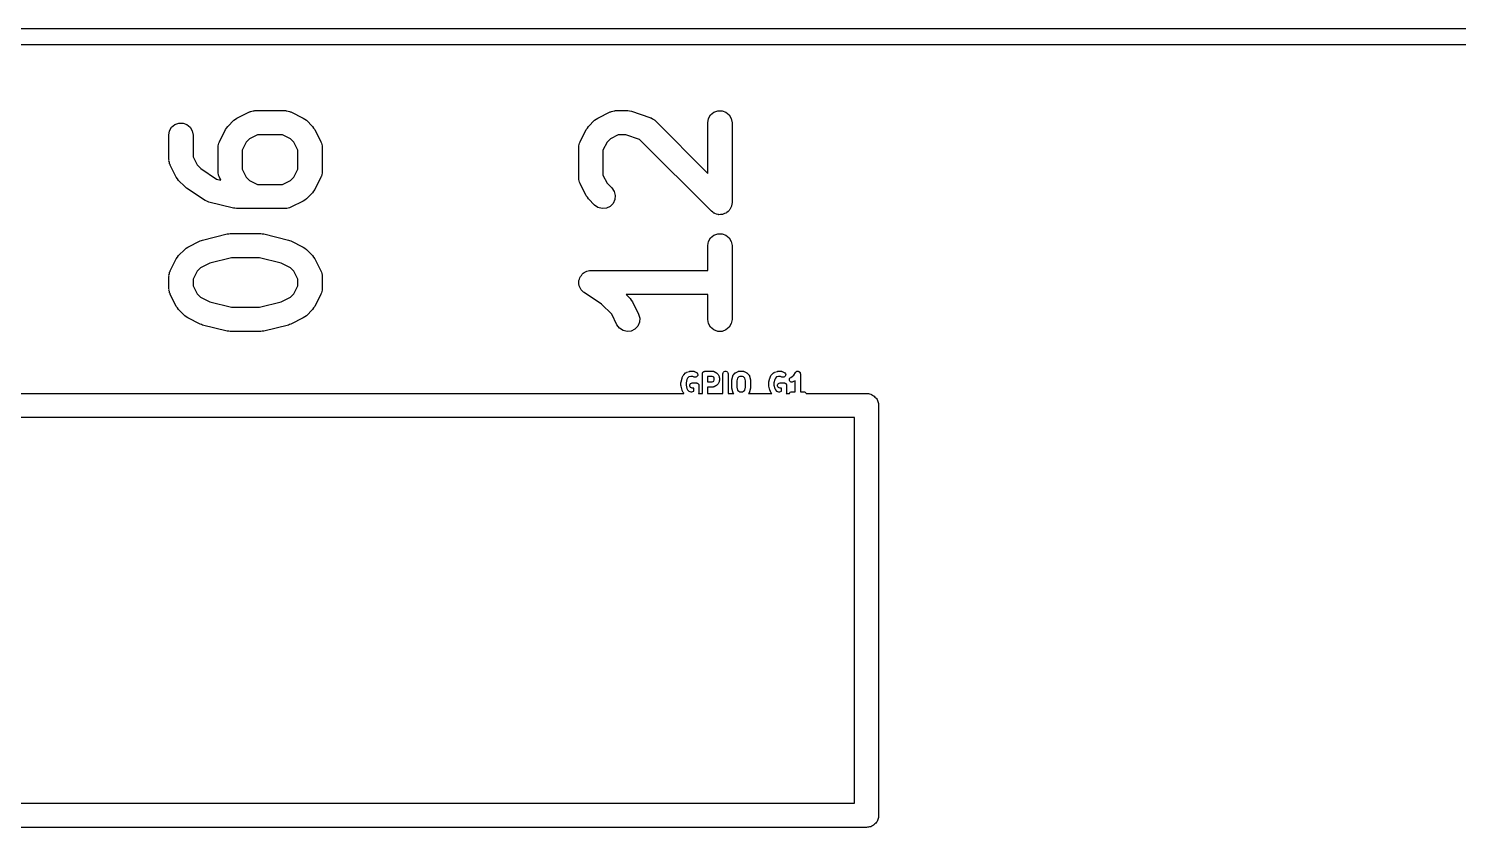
# Model space of a CAD drawing. Extents: x 93.8 to 153.2, y -121.7 to -73.6.
# Drawn here: x 128.54 to 137.4, y -78.56 to -73.61 of the extents above; entities that cross this region are included whole.
import ezdxf

# ---------------------------------------------------------------- set-up
doc = ezdxf.new("R2010")
doc.units = 0
doc.header["$MEASUREMENT"] = 0
doc.layers.add('BLACK', color=7, linetype='CONTINUOUS')

msp = doc.modelspace()

# ---------------------------------------------------------------- linework, layer by layer
at = {"layer": 'Black'}
for p, q in [((120.65, -73.61), (152.4, -73.61)), ((152.35, -73.71), (120.7, -73.71)), ((129.83, -74.1645), (129.907, -74.1264)), ((129.907, -74.1264), (129.911, -74.1252)), ((129.911, -74.1252), (129.914, -74.123)), ((129.914, -74.123), (129.923, -74.1215)), ((129.923, -74.1215), (129.931, -74.119)), ((129.931, -74.119), (129.936, -74.1192)), ((129.936, -74.1192), (129.94, -74.1185)), ((129.94, -74.1185), (130.131, -74.1185)), ((130.131, -74.1185), (130.135, -74.1192)), ((130.135, -74.1192), (130.139, -74.119)), ((130.139, -74.119), (130.148, -74.1215)), ((130.148, -74.1215), (130.156, -74.123)), ((130.156, -74.123), (130.16, -74.1252)), ((130.16, -74.1252), (130.164, -74.1264)), ((130.164, -74.1264), (130.24, -74.1645)), ((132.066, -74.1645), (132.142, -74.1264)), ((132.142, -74.1264), (132.146, -74.1252)), ((132.146, -74.1252), (132.15, -74.123)), ((132.15, -74.123), (132.158, -74.1215)), ((132.158, -74.1215), (132.167, -74.119)), ((132.167, -74.119), (132.171, -74.1192)), ((132.171, -74.1192), (132.175, -74.1185)), ((132.175, -74.1185), (132.251, -74.1185)), ((132.251, -74.1185), (132.263, -74.1206)), ((132.263, -74.1206), (132.275, -74.1223)), ((132.275, -74.1223), (132.389, -74.1604)), ((132.752, -74.1678), (132.765, -74.1453)), ((132.765, -74.1453), (132.785, -74.1285)), ((132.785, -74.1285), (132.81, -74.1196)), ((132.81, -74.1196), (132.836, -74.1196)), ((132.836, -74.1196), (132.86, -74.1285)), ((132.86, -74.1285), (132.88, -74.1453)), ((132.88, -74.1453), (132.893, -74.1678)), ((129.408, -74.2697), (129.412, -74.244)), ((129.412, -74.244), (129.425, -74.2215)), ((129.425, -74.2215), (129.445, -74.2047)), ((129.445, -74.2047), (129.47, -74.1958)), ((129.47, -74.1958), (129.496, -74.1958)), ((129.496, -74.1958), (129.52, -74.2047)), ((129.52, -74.2047), (129.54, -74.2215)), ((129.54, -74.2215), (129.553, -74.244)), ((129.553, -74.244), (129.558, -74.2697)), ((129.721, -74.3123), (129.759, -74.2361)), ((129.759, -74.2361), (129.766, -74.2265)), ((129.766, -74.2265), (129.773, -74.2166)), ((129.773, -74.2166), (129.811, -74.1785)), ((129.811, -74.1785), (129.821, -74.1716)), ((129.821, -74.1716), (129.83, -74.1645)), ((130.24, -74.1645), (130.25, -74.1717)), ((130.25, -74.1717), (130.26, -74.1785)), ((130.26, -74.1785), (130.298, -74.2166)), ((130.298, -74.2166), (130.305, -74.2265)), ((130.305, -74.2265), (130.312, -74.2361)), ((130.312, -74.2361), (130.35, -74.3123)), ((131.956, -74.3123), (131.994, -74.2361)), ((131.994, -74.2361), (132.001, -74.2265)), ((132.001, -74.2265), (132.008, -74.2166)), ((132.008, -74.2166), (132.046, -74.1785)), ((132.046, -74.1785), (132.056, -74.1716)), ((132.056, -74.1716), (132.066, -74.1645)), ((132.389, -74.1604), (132.393, -74.1625)), ((132.393, -74.1625), (132.397, -74.1636)), ((132.397, -74.1636), (132.405, -74.1686)), ((132.405, -74.1686), (132.412, -74.1728)), ((132.412, -74.1728), (132.415, -74.1761)), ((132.415, -74.1761), (132.419, -74.1785)), ((132.419, -74.1785), (132.748, -74.5076)), ((132.748, -74.1935), (132.752, -74.1678)), ((132.748, -74.5076), (132.748, -74.1935)), ((132.893, -74.1678), (132.898, -74.1935)), ((132.898, -74.1935), (132.898, -74.6887)), ((129.408, -74.422), (129.408, -74.2697)), ((129.558, -74.2697), (129.558, -74.4043)), ((129.713, -74.3373), (129.716, -74.3289)), ((129.716, -74.3289), (129.717, -74.3202)), ((129.717, -74.3202), (129.719, -74.3165)), ((129.719, -74.3165), (129.721, -74.3123)), ((129.887, -74.3141), (129.863, -74.3636)), ((129.908, -74.2932), (129.887, -74.3141)), ((129.958, -74.2685), (129.908, -74.2932)), ((130.113, -74.2685), (129.958, -74.2685)), ((130.162, -74.2932), (130.113, -74.2685)), ((130.183, -74.3141), (130.162, -74.2932)), ((130.208, -74.3636), (130.183, -74.3141)), ((130.35, -74.3123), (130.351, -74.3165)), ((130.351, -74.3165), (130.353, -74.3202)), ((130.353, -74.3202), (130.355, -74.3289)), ((130.355, -74.3289), (130.357, -74.3373)), ((131.948, -74.3373), (131.951, -74.3289)), ((131.951, -74.3289), (131.952, -74.3202)), ((131.952, -74.3202), (131.955, -74.3165)), ((131.955, -74.3165), (131.956, -74.3123)), ((132.123, -74.3141), (132.098, -74.3636)), ((132.144, -74.2932), (132.123, -74.3141)), ((132.193, -74.2685), (132.144, -74.2932)), ((132.239, -74.2685), (132.193, -74.2685)), ((132.325, -74.2971), (132.239, -74.2685)), ((132.77, -74.7417), (132.325, -74.2971)), ((129.558, -74.4043), (129.583, -74.4538)), ((129.713, -74.3416), (129.713, -74.3373)), ((129.713, -74.3459), (129.713, -74.3416)), ((129.713, -74.4982), (129.713, -74.3459)), ((129.863, -74.3636), (129.863, -74.4805)), ((130.208, -74.4805), (130.208, -74.3636)), ((130.357, -74.3373), (130.357, -74.3416)), ((130.357, -74.3416), (130.358, -74.3459)), ((130.358, -74.3459), (130.358, -74.4982)), ((131.949, -74.3416), (131.948, -74.3373)), ((131.948, -74.3459), (131.949, -74.3416)), ((131.948, -74.5363), (131.948, -74.3459)), ((132.098, -74.3636), (132.098, -74.5186)), ((129.409, -74.4263), (129.408, -74.422)), ((129.408, -74.4306), (129.409, -74.4263)), ((129.411, -74.439), (129.408, -74.4306)), ((129.412, -74.4477), (129.411, -74.439)), ((129.415, -74.4514), (129.412, -74.4477)), ((129.416, -74.4556), (129.415, -74.4514)), ((129.454, -74.5318), (129.416, -74.4556)), ((129.583, -74.4538), (129.607, -74.478)), ((129.607, -74.478), (129.704, -74.5429)), ((129.713, -74.5025), (129.713, -74.4982)), ((129.713, -74.5068), (129.713, -74.5025)), ((129.716, -74.5152), (129.713, -74.5068)), ((129.863, -74.4805), (129.887, -74.53)), ((130.183, -74.53), (130.208, -74.4805)), ((130.357, -74.5068), (130.355, -74.5152)), ((130.358, -74.4982), (130.357, -74.5025)), ((130.357, -74.5025), (130.357, -74.5068)), ((129.461, -74.5414), (129.454, -74.5318)), ((129.468, -74.5513), (129.461, -74.5414)), ((129.506, -74.5894), (129.468, -74.5513)), ((129.512, -74.5936), (129.506, -74.5894)), ((129.517, -74.5987), (129.512, -74.5936)), ((129.632, -74.6749), (129.517, -74.5987)), ((129.704, -74.5429), (129.729, -74.5492)), ((129.717, -74.5239), (129.716, -74.5152)), ((129.719, -74.5276), (129.717, -74.5239)), ((129.721, -74.5318), (129.719, -74.5276)), ((129.729, -74.5492), (129.721, -74.5318)), ((129.887, -74.53), (129.908, -74.5509)), ((129.908, -74.5509), (129.958, -74.5756)), ((129.958, -74.5756), (130.113, -74.5756)), ((130.113, -74.5756), (130.162, -74.5509)), ((130.162, -74.5509), (130.183, -74.53)), ((130.35, -74.5318), (130.312, -74.608)), ((130.351, -74.5276), (130.35, -74.5318)), ((130.353, -74.5239), (130.351, -74.5276)), ((130.355, -74.5152), (130.353, -74.5239)), ((131.949, -74.5406), (131.948, -74.5363)), ((131.948, -74.5449), (131.949, -74.5406)), ((131.951, -74.5533), (131.948, -74.5449)), ((131.952, -74.562), (131.951, -74.5533)), ((131.955, -74.5657), (131.952, -74.562)), ((131.956, -74.5699), (131.955, -74.5657)), ((131.994, -74.6461), (131.956, -74.5699)), ((132.098, -74.5186), (132.123, -74.5681)), ((132.123, -74.5681), (132.152, -74.5976)), ((132.152, -74.5976), (132.167, -74.6189)), ((129.644, -74.6801), (129.632, -74.6749)), ((129.655, -74.6853), (129.644, -74.6801)), ((129.808, -74.7234), (129.655, -74.6853)), ((130.24, -74.6796), (130.164, -74.7177)), ((130.25, -74.6724), (130.24, -74.6796)), ((130.26, -74.6656), (130.25, -74.6724)), ((130.298, -74.6275), (130.26, -74.6656)), ((130.305, -74.6176), (130.298, -74.6275)), ((130.312, -74.608), (130.305, -74.6176)), ((132.001, -74.6557), (131.994, -74.6461)), ((132.008, -74.6656), (132.001, -74.6557)), ((132.046, -74.7037), (132.008, -74.6656)), ((132.172, -74.67), (132.161, -74.6936)), ((132.167, -74.6189), (132.174, -74.6441)), ((132.174, -74.6441), (132.172, -74.67)), ((129.817, -74.724), (129.808, -74.7234)), ((129.826, -74.7256), (129.817, -74.724)), ((130.131, -74.7256), (129.826, -74.7256)), ((130.135, -74.7249), (130.131, -74.7256)), ((130.139, -74.7251), (130.135, -74.7249)), ((130.148, -74.7226), (130.139, -74.7251)), ((130.156, -74.7211), (130.148, -74.7226)), ((130.16, -74.7189), (130.156, -74.7211)), ((130.164, -74.7177), (130.16, -74.7189)), ((132.067, -74.7186), (132.046, -74.7037)), ((132.093, -74.7253), (132.067, -74.7186)), ((132.119, -74.7231), (132.093, -74.7253)), ((132.142, -74.7121), (132.119, -74.7231)), ((132.161, -74.6936), (132.142, -74.7121)), ((132.778, -74.7474), (132.77, -74.7417)), ((132.785, -74.7537), (132.778, -74.7474)), ((132.789, -74.7548), (132.785, -74.7537)), ((132.791, -74.7567), (132.789, -74.7548)), ((132.801, -74.7592), (132.791, -74.7567)), ((132.81, -74.7626), (132.801, -74.7592)), ((132.813, -74.7626), (132.81, -74.7626)), ((132.816, -74.7634), (132.813, -74.7626)), ((132.826, -74.7626), (132.816, -74.7634)), ((132.836, -74.7626), (132.826, -74.7626)), ((132.839, -74.7614), (132.836, -74.7626)), ((132.842, -74.7612), (132.839, -74.7614)), ((132.851, -74.757), (132.842, -74.7612)), ((132.86, -74.7537), (132.851, -74.757)), ((132.863, -74.7515), (132.86, -74.7537)), ((132.866, -74.7502), (132.863, -74.7515)), ((132.873, -74.7432), (132.866, -74.7502)), ((132.88, -74.7369), (132.873, -74.7432)), ((132.882, -74.7341), (132.88, -74.7369)), ((132.884, -74.7317), (132.882, -74.7341)), ((132.888, -74.7228), (132.884, -74.7317)), ((132.893, -74.7144), (132.888, -74.7228)), ((132.894, -74.7111), (132.893, -74.7144)), ((132.895, -74.7081), (132.894, -74.7111)), ((132.896, -74.6984), (132.895, -74.7081)), ((132.898, -74.6887), (132.896, -74.6984)), ((129.526, -74.9645), (129.602, -74.9264)), ((129.602, -74.9264), (129.61, -74.9241)), ((129.61, -74.9241), (129.617, -74.9207)), ((129.617, -74.9207), (129.769, -74.8826)), ((129.769, -74.8826), (129.779, -74.882)), ((129.779, -74.882), (129.788, -74.8804)), ((129.788, -74.8804), (129.978, -74.8804)), ((129.978, -74.8804), (129.987, -74.882)), ((129.987, -74.882), (129.996, -74.8826)), ((129.996, -74.8826), (130.149, -74.9207)), ((130.149, -74.9207), (130.156, -74.9241)), ((130.156, -74.9241), (130.164, -74.9264)), ((130.164, -74.9264), (130.24, -74.9645)), ((132.748, -74.9554), (132.752, -74.9297)), ((132.752, -74.9297), (132.765, -74.9072)), ((132.765, -74.9072), (132.785, -74.8904)), ((132.785, -74.8904), (132.81, -74.8815)), ((132.81, -74.8815), (132.836, -74.8815)), ((132.836, -74.8815), (132.86, -74.8904)), ((132.86, -74.8904), (132.88, -74.9072)), ((132.88, -74.9072), (132.893, -74.9297)), ((132.893, -74.9297), (132.898, -74.9554)), ((129.416, -75.1123), (129.454, -75.0361)), ((129.454, -75.0361), (129.461, -75.0265)), ((129.461, -75.0265), (129.468, -75.0166)), ((129.468, -75.0166), (129.506, -74.9785)), ((129.506, -74.9785), (129.516, -74.9716)), ((129.516, -74.9716), (129.526, -74.9645)), ((129.797, -75.0304), (129.661, -75.0642)), ((129.969, -75.0304), (129.797, -75.0304)), ((130.104, -75.0642), (129.969, -75.0304)), ((130.24, -74.9645), (130.25, -74.9716)), ((130.25, -74.9716), (130.26, -74.9785)), ((130.26, -74.9785), (130.298, -75.0166)), ((130.298, -75.0166), (130.305, -75.0265)), ((130.305, -75.0265), (130.312, -75.0361)), ((130.312, -75.0361), (130.35, -75.1123)), ((132.748, -75.109), (132.748, -74.9554)), ((132.898, -74.9554), (132.898, -75.4125)), ((129.408, -75.1373), (129.411, -75.1289)), ((129.411, -75.1289), (129.412, -75.1202)), ((129.412, -75.1202), (129.415, -75.1165)), ((129.415, -75.1165), (129.416, -75.1123)), ((129.583, -75.1141), (129.558, -75.1636)), ((129.604, -75.0932), (129.583, -75.1141)), ((129.661, -75.0642), (129.604, -75.0932)), ((130.162, -75.0932), (130.104, -75.0642)), ((130.183, -75.1141), (130.162, -75.0932)), ((130.208, -75.1636), (130.183, -75.1141)), ((130.35, -75.1123), (130.351, -75.1165)), ((130.351, -75.1165), (130.353, -75.1202)), ((130.353, -75.1202), (130.355, -75.1289)), ((130.355, -75.1289), (130.357, -75.1373)), ((131.969, -75.1321), (131.972, -75.1297)), ((131.972, -75.1297), (131.975, -75.1265)), ((131.975, -75.1265), (131.982, -75.122)), ((131.982, -75.122), (131.99, -75.1167)), ((131.99, -75.1167), (131.994, -75.1156)), ((131.994, -75.1156), (131.997, -75.1135)), ((131.997, -75.1135), (132.006, -75.1119)), ((132.006, -75.1119), (132.015, -75.1094)), ((132.015, -75.1094), (132.019, -75.1097)), ((132.019, -75.1097), (132.023, -75.109)), ((132.023, -75.109), (132.748, -75.109)), ((129.409, -75.1416), (129.408, -75.1373)), ((129.408, -75.1459), (129.409, -75.1416)), ((129.408, -75.222), (129.408, -75.1459)), ((129.558, -75.1636), (129.558, -75.2043)), ((129.558, -75.2043), (129.583, -75.2538)), ((130.183, -75.2538), (130.208, -75.2043)), ((130.208, -75.2043), (130.208, -75.1636)), ((130.357, -75.1373), (130.357, -75.1416)), ((130.357, -75.1416), (130.358, -75.1459)), ((130.358, -75.1459), (130.358, -75.222)), ((131.948, -75.1791), (131.949, -75.1751)), ((131.949, -75.188), (131.948, -75.1791)), ((131.949, -75.1709), (131.952, -75.1625)), ((131.949, -75.1751), (131.949, -75.1709)), ((131.949, -75.197), (131.949, -75.188)), ((131.95, -75.2009), (131.949, -75.197)), ((131.951, -75.205), (131.95, -75.2009)), ((131.955, -75.213), (131.951, -75.205)), ((131.952, -75.1625), (131.954, -75.1538)), ((131.954, -75.1538), (131.957, -75.1504)), ((131.958, -75.2215), (131.955, -75.213)), ((131.957, -75.1504), (131.958, -75.1465)), ((131.958, -75.1465), (131.964, -75.1396)), ((131.964, -75.1396), (131.969, -75.1321)), ((129.409, -75.2263), (129.408, -75.222)), ((129.408, -75.2306), (129.409, -75.2263)), ((129.411, -75.239), (129.408, -75.2306)), ((129.412, -75.2477), (129.411, -75.239)), ((129.415, -75.2514), (129.412, -75.2477)), ((129.416, -75.2556), (129.415, -75.2514)), ((129.454, -75.3318), (129.416, -75.2556)), ((129.583, -75.2538), (129.604, -75.2747)), ((129.604, -75.2747), (129.661, -75.3037)), ((129.661, -75.3037), (129.797, -75.3375)), ((129.969, -75.3375), (130.104, -75.3037)), ((130.104, -75.3037), (130.162, -75.2747)), ((130.162, -75.2747), (130.183, -75.2538)), ((130.35, -75.2556), (130.312, -75.3318)), ((130.351, -75.2514), (130.35, -75.2556)), ((130.353, -75.2477), (130.351, -75.2514)), ((130.355, -75.239), (130.353, -75.2477)), ((130.357, -75.2306), (130.355, -75.239)), ((130.358, -75.222), (130.357, -75.2263)), ((130.357, -75.2263), (130.357, -75.2306)), ((131.961, -75.2246), (131.958, -75.2215)), ((131.962, -75.2284), (131.961, -75.2246)), ((131.969, -75.2345), (131.962, -75.2284)), ((131.975, -75.2414), (131.969, -75.2345)), ((131.978, -75.2435), (131.975, -75.2414)), ((131.981, -75.2464), (131.978, -75.2435)), ((132.089, -75.3184), (131.981, -75.2464)), ((132.748, -75.259), (132.242, -75.259)), ((132.242, -75.259), (132.266, -75.2833)), ((132.266, -75.2833), (132.273, -75.2931)), ((132.273, -75.2931), (132.28, -75.3028)), ((132.28, -75.3028), (132.319, -75.379)), ((132.748, -75.4125), (132.748, -75.259)), ((129.461, -75.3414), (129.454, -75.3318)), ((129.468, -75.3513), (129.461, -75.3414)), ((129.506, -75.3894), (129.468, -75.3513)), ((129.516, -75.3963), (129.506, -75.3894)), ((129.526, -75.4034), (129.516, -75.3963)), ((129.797, -75.3375), (129.969, -75.3375)), ((130.25, -75.3963), (130.24, -75.4034)), ((130.26, -75.3894), (130.25, -75.3963)), ((130.298, -75.3513), (130.26, -75.3894)), ((130.305, -75.3414), (130.298, -75.3513)), ((130.312, -75.3318), (130.305, -75.3414)), ((132.152, -75.3808), (132.089, -75.3184)), ((132.184, -75.4461), (132.152, -75.3808)), ((132.319, -75.379), (132.326, -75.4039)), ((129.602, -75.4415), (129.526, -75.4034)), ((129.61, -75.4438), (129.602, -75.4415)), ((129.617, -75.4472), (129.61, -75.4438)), ((129.769, -75.4853), (129.617, -75.4472)), ((130.149, -75.4472), (129.996, -75.4853)), ((130.156, -75.4438), (130.149, -75.4472)), ((130.164, -75.4415), (130.156, -75.4438)), ((130.24, -75.4034), (130.164, -75.4415)), ((132.2, -75.467), (132.184, -75.4461)), ((132.222, -75.4813), (132.2, -75.467)), ((132.247, -75.4874), (132.222, -75.4813)), ((132.273, -75.4844), (132.247, -75.4874)), ((132.296, -75.4728), (132.273, -75.4844)), ((132.314, -75.4538), (132.296, -75.4728)), ((132.324, -75.4299), (132.314, -75.4538)), ((132.326, -75.4039), (132.324, -75.4299)), ((132.752, -75.4382), (132.748, -75.4125)), ((132.765, -75.4607), (132.752, -75.4382)), ((132.785, -75.4775), (132.765, -75.4607)), ((132.81, -75.4864), (132.785, -75.4775)), ((132.86, -75.4775), (132.836, -75.4864)), ((132.88, -75.4607), (132.86, -75.4775)), ((132.893, -75.4382), (132.88, -75.4607)), ((132.898, -75.4125), (132.893, -75.4382)), ((129.779, -75.4859), (129.769, -75.4853)), ((129.788, -75.4875), (129.779, -75.4859)), ((129.978, -75.4875), (129.788, -75.4875)), ((129.987, -75.4859), (129.978, -75.4875)), ((129.996, -75.4853), (129.987, -75.4859)), ((132.836, -75.4864), (132.81, -75.4864)), ((132.598, -75.7564), (132.61, -75.7443)), ((132.61, -75.7443), (132.611, -75.7438)), ((132.611, -75.7431), (132.613, -75.7422)), ((132.611, -75.7438), (132.611, -75.7431)), ((132.613, -75.7422), (132.615, -75.7411)), ((132.615, -75.7409), (132.616, -75.7404)), ((132.615, -75.7411), (132.615, -75.7409)), ((132.616, -75.7404), (132.634, -75.7344)), ((132.634, -75.7344), (132.637, -75.734)), ((132.637, -75.734), (132.639, -75.7336)), ((132.639, -75.7336), (132.658, -75.7336)), ((132.658, -75.7336), (132.658, -75.7337)), ((132.658, -75.7337), (132.659, -75.7337)), ((132.659, -75.7337), (132.661, -75.7342)), ((132.661, -75.7342), (132.663, -75.7345)), ((132.663, -75.7345), (132.664, -75.735)), ((132.664, -75.735), (132.665, -75.7353)), ((132.665, -75.7353), (132.677, -75.7413)), ((132.677, -75.7413), (132.681, -75.7446)), ((132.681, -75.7446), (132.684, -75.7492)), ((132.684, -75.7492), (132.685, -75.7545)), ((132.714, -75.7467), (132.715, -75.7454)), ((132.714, -75.7481), (132.714, -75.7467)), ((132.714, -75.7495), (132.714, -75.7481)), ((132.714, -75.871), (132.714, -75.7495)), ((132.715, -75.744), (132.716, -75.7428)), ((132.715, -75.7454), (132.715, -75.744)), ((132.716, -75.7415), (132.717, -75.7404)), ((132.716, -75.7428), (132.716, -75.7415)), ((132.717, -75.7404), (132.718, -75.7392)), ((132.718, -75.7392), (132.719, -75.7384)), ((132.719, -75.7384), (132.72, -75.7373)), ((132.72, -75.7373), (132.721, -75.7366)), ((132.721, -75.7366), (132.722, -75.7357)), ((132.722, -75.7357), (132.723, -75.7352)), ((132.723, -75.7352), (132.725, -75.7345)), ((132.725, -75.7345), (132.726, -75.7343)), ((132.726, -75.7343), (132.727, -75.7338)), ((132.727, -75.7338), (132.729, -75.7338)), ((132.729, -75.7338), (132.73, -75.7336)), ((132.73, -75.7336), (132.779, -75.7336)), ((132.779, -75.7336), (132.779, -75.7337)), ((132.779, -75.7337), (132.78, -75.7337)), ((132.78, -75.7337), (132.782, -75.7342)), ((132.782, -75.7342), (132.784, -75.7345)), ((132.784, -75.7345), (132.785, -75.735)), ((132.785, -75.735), (132.786, -75.7353)), ((132.786, -75.7353), (132.798, -75.7413)), ((132.798, -75.7413), (132.8, -75.7428)), ((132.8, -75.7428), (132.802, -75.7443)), ((132.802, -75.7443), (132.808, -75.7503)), ((132.808, -75.7503), (132.809, -75.7524)), ((132.841, -75.7495), (132.842, -75.744)), ((132.841, -75.871), (132.841, -75.7495)), ((132.842, -75.744), (132.845, -75.7392)), ((132.845, -75.7392), (132.849, -75.7357)), ((132.849, -75.7357), (132.854, -75.7338)), ((132.854, -75.7338), (132.86, -75.7338)), ((132.86, -75.7338), (132.865, -75.7357)), ((132.865, -75.7357), (132.869, -75.7392)), ((132.869, -75.7392), (132.872, -75.744)), ((132.872, -75.744), (132.873, -75.7495)), ((132.873, -75.7495), (132.873, -75.871)), ((132.906, -75.7564), (132.918, -75.7443)), ((132.918, -75.7443), (132.921, -75.7428)), ((132.921, -75.7428), (132.923, -75.7413)), ((132.923, -75.7413), (132.935, -75.7353)), ((132.935, -75.7353), (132.936, -75.735)), ((132.936, -75.7345), (132.938, -75.7342)), ((132.936, -75.735), (132.936, -75.7345)), ((132.938, -75.7342), (132.94, -75.7337)), ((132.94, -75.7337), (132.941, -75.7337)), ((132.941, -75.7337), (132.942, -75.7336)), ((132.942, -75.7336), (132.966, -75.7336)), ((132.966, -75.7336), (132.967, -75.7337)), ((132.967, -75.7337), (132.968, -75.7337)), ((132.968, -75.7337), (132.97, -75.7342)), ((132.97, -75.7342), (132.971, -75.7345)), ((132.971, -75.7345), (132.972, -75.735)), ((132.972, -75.735), (132.973, -75.7353)), ((132.973, -75.7353), (132.985, -75.7413)), ((132.985, -75.7413), (132.987, -75.7428)), ((132.987, -75.7428), (132.989, -75.7443)), ((132.989, -75.7443), (133.001, -75.7564)), ((133.142, -75.7564), (133.154, -75.7443)), ((133.154, -75.7443), (133.155, -75.7438)), ((133.155, -75.7438), (133.156, -75.7431)), ((133.156, -75.7431), (133.157, -75.7422)), ((133.157, -75.7422), (133.159, -75.7411)), ((133.159, -75.7411), (133.16, -75.7409)), ((133.16, -75.7409), (133.161, -75.7404)), ((133.161, -75.7404), (133.179, -75.7344)), ((133.179, -75.7344), (133.181, -75.734)), ((133.181, -75.734), (133.184, -75.7336)), ((133.184, -75.7336), (133.202, -75.7336)), ((133.202, -75.7336), (133.203, -75.7337)), ((133.203, -75.7337), (133.204, -75.7337)), ((133.204, -75.7337), (133.205, -75.7342)), ((133.205, -75.7342), (133.207, -75.7345)), ((133.207, -75.7345), (133.208, -75.735)), ((133.208, -75.735), (133.209, -75.7353)), ((133.209, -75.7353), (133.221, -75.7413)), ((133.221, -75.7413), (133.225, -75.7446)), ((133.225, -75.7446), (133.228, -75.7492)), ((133.228, -75.7492), (133.23, -75.7545)), ((133.28, -75.7575), (133.291, -75.7406)), ((133.291, -75.7406), (133.292, -75.74)), ((133.292, -75.7392), (133.294, -75.738)), ((133.292, -75.74), (133.292, -75.7392)), ((133.294, -75.738), (133.295, -75.7367)), ((133.295, -75.7367), (133.296, -75.7363)), ((133.296, -75.7363), (133.297, -75.7357)), ((133.297, -75.7357), (133.298, -75.7351)), ((133.298, -75.7351), (133.3, -75.7342)), ((133.3, -75.7342), (133.301, -75.7341)), ((133.301, -75.7341), (133.302, -75.7338)), ((133.302, -75.7338), (133.304, -75.7338)), ((133.304, -75.7338), (133.306, -75.7336)), ((133.306, -75.7336), (133.307, -75.7338)), ((133.307, -75.7338), (133.307, -75.7338)), ((133.307, -75.7338), (133.309, -75.7345)), ((133.309, -75.7345), (133.311, -75.7349)), ((133.311, -75.7349), (133.312, -75.7354)), ((133.312, -75.7354), (133.313, -75.7357)), ((133.313, -75.7357), (133.314, -75.7369)), ((133.314, -75.7369), (133.316, -75.738)), ((133.316, -75.738), (133.316, -75.7387)), ((133.316, -75.7387), (133.317, -75.7392)), ((133.317, -75.7392), (133.318, -75.7409)), ((133.318, -75.7409), (133.319, -75.7424)), ((133.319, -75.7424), (133.319, -75.7433)), ((133.319, -75.7433), (133.32, -75.744)), ((133.32, -75.744), (133.32, -75.7459)), ((133.32, -75.7459), (133.32, -75.7477)), ((133.32, -75.7477), (133.32, -75.7486)), ((133.32, -75.7486), (133.321, -75.7495)), ((133.321, -75.7495), (133.321, -75.8606)), ((132.581, -75.8039), (132.582, -75.802)), ((132.581, -75.822), (132.581, -75.8039)), ((132.582, -75.8239), (132.581, -75.822)), ((132.582, -75.8), (132.588, -75.7758)), ((132.582, -75.802), (132.582, -75.8)), ((132.582, -75.8259), (132.582, -75.8239)), ((132.588, -75.8501), (132.582, -75.8259)), ((132.588, -75.7743), (132.589, -75.7726)), ((132.588, -75.7758), (132.588, -75.7743)), ((132.589, -75.7726), (132.595, -75.7605)), ((132.595, -75.7605), (132.596, -75.7584)), ((132.596, -75.7584), (132.598, -75.7564)), ((132.618, -75.7852), (132.613, -75.8058)), ((132.613, -75.8058), (132.613, -75.8201)), ((132.613, -75.8201), (132.618, -75.8407)), ((132.622, -75.777), (132.618, -75.7852)), ((132.63, -75.7694), (132.622, -75.777)), ((132.642, -75.7653), (132.63, -75.7694)), ((132.636, -75.8193), (132.638, -75.8141)), ((132.636, -75.8248), (132.636, -75.8193)), ((132.638, -75.83), (132.636, -75.8248)), ((132.638, -75.8141), (132.641, -75.8099)), ((132.641, -75.8342), (132.638, -75.83)), ((132.641, -75.8099), (132.646, -75.8071)), ((132.646, -75.8369), (132.641, -75.8342)), ((132.654, -75.7653), (132.642, -75.7653)), ((132.646, -75.8071), (132.651, -75.8061)), ((132.651, -75.8379), (132.646, -75.8369)), ((132.651, -75.8061), (132.676, -75.8061)), ((132.66, -75.8379), (132.651, -75.8379)), ((132.663, -75.7697), (132.654, -75.7653)), ((132.66, -75.8569), (132.66, -75.8379)), ((132.668, -75.7713), (132.663, -75.7697)), ((132.673, -75.7709), (132.668, -75.7713)), ((132.678, -75.7687), (132.673, -75.7709)), ((132.676, -75.8061), (132.677, -75.8064)), ((132.677, -75.8064), (132.678, -75.8064)), ((132.682, -75.765), (132.678, -75.7687)), ((132.678, -75.8064), (132.68, -75.8069)), ((132.68, -75.8069), (132.681, -75.8071)), ((132.681, -75.8071), (132.682, -75.8078)), ((132.685, -75.76), (132.682, -75.765)), ((132.682, -75.8078), (132.684, -75.8083)), ((132.684, -75.8083), (132.685, -75.8092)), ((132.685, -75.7545), (132.685, -75.76)), ((132.685, -75.8092), (132.686, -75.8099)), ((132.686, -75.8099), (132.687, -75.8109)), ((132.687, -75.8109), (132.688, -75.8118)), ((132.688, -75.8118), (132.689, -75.813)), ((132.689, -75.813), (132.689, -75.8141)), ((132.689, -75.8141), (132.69, -75.8154)), ((132.69, -75.8154), (132.691, -75.8166)), ((132.691, -75.8166), (132.691, -75.818)), ((132.691, -75.818), (132.691, -75.8193)), ((132.691, -75.8193), (132.691, -75.8207)), ((132.691, -75.8207), (132.692, -75.822)), ((132.692, -75.822), (132.692, -75.8644)), ((132.746, -75.7653), (132.746, -75.8001)), ((132.775, -75.7653), (132.746, -75.7653)), ((132.746, -75.8001), (132.775, -75.8001)), ((132.779, -75.8319), (132.746, -75.8319)), ((132.746, -75.8319), (132.746, -75.871)), ((132.781, -75.7685), (132.775, -75.7653)), ((132.775, -75.8001), (132.781, -75.7969)), ((132.78, -75.8317), (132.779, -75.8317)), ((132.779, -75.8317), (132.779, -75.8319)), ((132.782, -75.8312), (132.78, -75.8317)), ((132.784, -75.7709), (132.781, -75.7685)), ((132.781, -75.7969), (132.784, -75.7945)), ((132.784, -75.8309), (132.782, -75.8312)), ((132.787, -75.7774), (132.784, -75.7709)), ((132.784, -75.7945), (132.787, -75.788)), ((132.785, -75.8304), (132.784, -75.8309)), ((132.786, -75.8302), (132.785, -75.8304)), ((132.798, -75.8241), (132.786, -75.8302)), ((132.787, -75.788), (132.787, -75.7774)), ((132.8, -75.8226), (132.798, -75.8241)), ((132.802, -75.8212), (132.8, -75.8226)), ((132.808, -75.8151), (132.802, -75.8212)), ((132.809, -75.813), (132.808, -75.8151)), ((132.809, -75.7524), (132.811, -75.7544)), ((132.811, -75.811), (132.809, -75.813)), ((132.811, -75.7544), (132.817, -75.7665)), ((132.817, -75.7989), (132.811, -75.811)), ((132.817, -75.7665), (132.817, -75.7674)), ((132.817, -75.7674), (132.818, -75.7682)), ((132.818, -75.7972), (132.817, -75.798)), ((132.817, -75.798), (132.817, -75.7989)), ((132.818, -75.7682), (132.818, -75.77)), ((132.818, -75.77), (132.818, -75.7718)), ((132.818, -75.7718), (132.818, -75.7727)), ((132.818, -75.7727), (132.819, -75.7736)), ((132.819, -75.7918), (132.818, -75.7927)), ((132.818, -75.7927), (132.818, -75.7936)), ((132.818, -75.7936), (132.818, -75.7954)), ((132.818, -75.7954), (132.818, -75.7972)), ((132.819, -75.7736), (132.819, -75.7918)), ((132.896, -75.7879), (132.902, -75.7637)), ((132.896, -75.7899), (132.896, -75.7879)), ((132.896, -75.7918), (132.896, -75.7899)), ((132.896, -75.8341), (132.896, -75.7918)), ((132.896, -75.836), (132.896, -75.8341)), ((132.896, -75.838), (132.896, -75.836)), ((132.902, -75.8622), (132.896, -75.838)), ((132.902, -75.7637), (132.903, -75.7624)), ((132.903, -75.7609), (132.904, -75.7599)), ((132.903, -75.7624), (132.903, -75.7609)), ((132.904, -75.7587), (132.905, -75.7576)), ((132.904, -75.7599), (132.904, -75.7587)), ((132.905, -75.7576), (132.906, -75.7564)), ((132.932, -75.7757), (132.927, -75.7937)), ((132.927, -75.7937), (132.927, -75.8322)), ((132.927, -75.8322), (132.932, -75.8502)), ((132.939, -75.7685), (132.932, -75.7757)), ((132.946, -75.7653), (132.939, -75.7685)), ((132.962, -75.7653), (132.946, -75.7653)), ((132.969, -75.7685), (132.962, -75.7653)), ((132.976, -75.7757), (132.969, -75.7685)), ((132.98, -75.7937), (132.976, -75.7757)), ((132.976, -75.8502), (132.98, -75.8322)), ((132.98, -75.8322), (132.98, -75.7937)), ((133.001, -75.7564), (133.002, -75.7576)), ((133.002, -75.7576), (133.003, -75.7587)), ((133.003, -75.7587), (133.004, -75.7599)), ((133.004, -75.7599), (133.005, -75.7609)), ((133.005, -75.7609), (133.005, -75.7624)), ((133.005, -75.7624), (133.006, -75.7637)), ((133.006, -75.7637), (133.012, -75.7879)), ((133.012, -75.838), (133.006, -75.8622)), ((133.012, -75.7879), (133.012, -75.7899)), ((133.012, -75.7899), (133.012, -75.7918)), ((133.012, -75.7918), (133.012, -75.8341)), ((133.012, -75.8341), (133.012, -75.836)), ((133.012, -75.836), (133.012, -75.838)), ((133.125, -75.8039), (133.126, -75.802)), ((133.125, -75.822), (133.125, -75.8039)), ((133.126, -75.8239), (133.125, -75.822)), ((133.126, -75.8), (133.132, -75.7758)), ((133.126, -75.802), (133.126, -75.8)), ((133.126, -75.8259), (133.126, -75.8239)), ((133.132, -75.8501), (133.126, -75.8259)), ((133.132, -75.7758), (133.133, -75.7743)), ((133.133, -75.7726), (133.139, -75.7605)), ((133.133, -75.7743), (133.133, -75.7726)), ((133.139, -75.7605), (133.141, -75.7584)), ((133.141, -75.7584), (133.142, -75.7564)), ((133.162, -75.7852), (133.157, -75.8058)), ((133.157, -75.8058), (133.157, -75.8201)), ((133.157, -75.8201), (133.162, -75.8407)), ((133.167, -75.777), (133.162, -75.7852)), ((133.174, -75.7694), (133.167, -75.777)), ((133.186, -75.7653), (133.174, -75.7694)), ((133.18, -75.8193), (133.182, -75.8141)), ((133.18, -75.8248), (133.18, -75.8193)), ((133.182, -75.83), (133.18, -75.8248)), ((133.182, -75.8141), (133.186, -75.8099)), ((133.186, -75.8342), (133.182, -75.83)), ((133.198, -75.7653), (133.186, -75.7653)), ((133.186, -75.8099), (133.19, -75.8071)), ((133.19, -75.8369), (133.186, -75.8342)), ((133.19, -75.8071), (133.196, -75.8061)), ((133.196, -75.8379), (133.19, -75.8369)), ((133.196, -75.8061), (133.22, -75.8061)), ((133.204, -75.8379), (133.196, -75.8379)), ((133.207, -75.7697), (133.198, -75.7653)), ((133.204, -75.8569), (133.204, -75.8379)), ((133.212, -75.7713), (133.207, -75.7697)), ((133.218, -75.7709), (133.212, -75.7713)), ((133.223, -75.7687), (133.218, -75.7709)), ((133.22, -75.8061), (133.221, -75.8064)), ((133.221, -75.8064), (133.223, -75.8064)), ((133.227, -75.765), (133.223, -75.7687)), ((133.223, -75.8064), (133.224, -75.8069)), ((133.224, -75.8069), (133.225, -75.8071)), ((133.225, -75.8071), (133.227, -75.8078)), ((133.229, -75.76), (133.227, -75.765)), ((133.227, -75.8078), (133.228, -75.8083)), ((133.228, -75.8083), (133.229, -75.8092)), ((133.23, -75.7545), (133.229, -75.76)), ((133.229, -75.8092), (133.23, -75.8099)), ((133.23, -75.8099), (133.231, -75.8109)), ((133.231, -75.8109), (133.232, -75.8118)), ((133.232, -75.8118), (133.233, -75.813)), ((133.233, -75.813), (133.234, -75.8141)), ((133.234, -75.8141), (133.234, -75.8154)), ((133.234, -75.8154), (133.235, -75.8166)), ((133.235, -75.8166), (133.235, -75.818)), ((133.235, -75.818), (133.236, -75.8193)), ((133.236, -75.8193), (133.236, -75.8207)), ((133.236, -75.8207), (133.236, -75.822)), ((133.236, -75.822), (133.236, -75.8644)), ((133.253, -75.7848), (133.254, -75.7794)), ((133.253, -75.7903), (133.253, -75.7848)), ((133.256, -75.7952), (133.253, -75.7903)), ((133.254, -75.7794), (133.257, -75.7748)), ((133.26, -75.799), (133.256, -75.7952)), ((133.257, -75.7748), (133.261, -75.7715)), ((133.265, -75.8012), (133.26, -75.799)), ((133.261, -75.7715), (133.271, -75.7666)), ((133.27, -75.8015), (133.265, -75.8012)), ((133.275, -75.7999), (133.27, -75.8015)), ((133.271, -75.7666), (133.28, -75.7575)), ((133.288, -75.7939), (133.275, -75.7999)), ((133.289, -75.793), (133.288, -75.7939)), ((133.289, -75.8606), (133.289, -75.793)), ((123.571, -75.871), (132.599, -75.871)), ((132.588, -75.8517), (132.588, -75.8501)), ((132.589, -75.8533), (132.588, -75.8517)), ((132.595, -75.8654), (132.589, -75.8533)), ((132.596, -75.8675), (132.595, -75.8654)), ((132.598, -75.8695), (132.596, -75.8675)), ((132.599, -75.871), (132.598, -75.8695)), ((132.618, -75.8407), (132.622, -75.8489)), ((132.622, -75.8489), (132.63, -75.8565)), ((132.63, -75.8565), (132.642, -75.8606)), ((132.642, -75.8606), (132.649, -75.8606)), ((132.649, -75.8606), (132.66, -75.8569)), ((132.691, -75.8698), (132.69, -75.8704)), ((132.69, -75.8704), (132.69, -75.871)), ((132.69, -75.871), (132.714, -75.871)), ((132.692, -75.8644), (132.691, -75.865)), ((132.691, -75.865), (132.692, -75.8657)), ((132.692, -75.8657), (132.691, -75.8677)), ((132.691, -75.8677), (132.691, -75.8698)), ((132.746, -75.871), (132.841, -75.871)), ((132.873, -75.871), (132.908, -75.871)), ((132.903, -75.8636), (132.902, -75.8622)), ((132.903, -75.865), (132.903, -75.8636)), ((132.904, -75.866), (132.903, -75.865)), ((132.904, -75.8672), (132.904, -75.866)), ((132.905, -75.8683), (132.904, -75.8672)), ((132.906, -75.8695), (132.905, -75.8683)), ((132.908, -75.871), (132.906, -75.8695)), ((132.932, -75.8502), (132.939, -75.8574)), ((132.939, -75.8574), (132.946, -75.8606)), ((132.946, -75.8606), (132.962, -75.8606)), ((132.962, -75.8606), (132.969, -75.8574)), ((132.969, -75.8574), (132.976, -75.8502)), ((133.001, -75.8695), (133, -75.871)), ((133, -75.871), (133.144, -75.871)), ((133.002, -75.8683), (133.001, -75.8695)), ((133.003, -75.8672), (133.002, -75.8683)), ((133.004, -75.866), (133.003, -75.8672)), ((133.005, -75.865), (133.004, -75.866)), ((133.006, -75.8622), (133.005, -75.8635)), ((133.005, -75.8635), (133.005, -75.865)), ((133.133, -75.8517), (133.132, -75.8501)), ((133.133, -75.8533), (133.133, -75.8517)), ((133.139, -75.8654), (133.133, -75.8533)), ((133.141, -75.8675), (133.139, -75.8654)), ((133.142, -75.8695), (133.141, -75.8675)), ((133.144, -75.871), (133.142, -75.8695)), ((133.162, -75.8407), (133.166, -75.8489)), ((133.166, -75.8489), (133.174, -75.8565)), ((133.174, -75.8565), (133.186, -75.8606)), ((133.186, -75.8606), (133.193, -75.8606)), ((133.193, -75.8606), (133.204, -75.8569)), ((133.235, -75.8704), (133.234, -75.871)), ((133.234, -75.871), (133.254, -75.871)), ((133.236, -75.8657), (133.235, -75.8677)), ((133.235, -75.8677), (133.235, -75.8698)), ((133.235, -75.8698), (133.235, -75.8704)), ((133.236, -75.8644), (133.236, -75.865)), ((133.236, -75.865), (133.236, -75.8657)), ((133.254, -75.871), (133.255, -75.8685)), ((133.255, -75.8685), (133.258, -75.8643)), ((133.258, -75.8643), (133.263, -75.8615)), ((133.263, -75.8615), (133.268, -75.8606)), ((133.268, -75.8606), (133.289, -75.8606)), ((133.321, -75.8606), (133.341, -75.8606)), ((133.341, -75.8606), (133.346, -75.8615)), ((133.346, -75.8615), (133.351, -75.8643)), ((133.351, -75.8643), (133.355, -75.8685)), ((133.355, -75.8685), (133.356, -75.871)), ((133.356, -75.871), (133.731, -75.871)), ((133.731, -75.871), (133.737, -75.8721)), ((133.737, -75.8721), (133.744, -75.8721)), ((133.744, -75.8721), (133.75, -75.8744)), ((133.75, -75.8744), (133.757, -75.8755)), ((133.757, -75.8755), (133.762, -75.8788)), ((133.762, -75.8788), (133.768, -75.881)), ((133.768, -75.881), (133.774, -75.8853)), ((133.774, -75.8853), (133.779, -75.8885)), ((133.779, -75.8885), (133.783, -75.8936)), ((133.783, -75.8936), (133.788, -75.8978)), ((133.788, -75.8978), (133.792, -75.9035)), ((133.792, -75.9035), (133.796, -75.9085)), ((133.796, -75.9085), (133.798, -75.9147)), ((133.798, -75.9147), (133.801, -75.9203)), ((133.801, -75.9203), (133.803, -75.9268)), ((133.803, -75.9268), (133.805, -75.933)), ((133.805, -75.933), (133.805, -75.9395)), ((133.805, -75.9395), (133.806, -75.946)), ((133.806, -75.946), (133.806, -78.486)), ((133.656, -76.021), (123.646, -76.021)), ((133.656, -78.411), (133.656, -76.021)), ((123.646, -78.411), (133.656, -78.411)), ((133.806, -78.486), (133.805, -78.4925)), ((133.805, -78.4925), (133.805, -78.499)), ((133.731, -78.561), (123.571, -78.561)), ((133.737, -78.5599), (133.731, -78.561)), ((133.744, -78.5599), (133.737, -78.5599)), ((133.75, -78.5576), (133.744, -78.5599)), ((133.757, -78.5565), (133.75, -78.5576)), ((133.762, -78.5532), (133.757, -78.5565)), ((133.768, -78.551), (133.762, -78.5532)), ((133.774, -78.5467), (133.768, -78.551)), ((133.779, -78.5435), (133.774, -78.5467)), ((133.783, -78.5384), (133.779, -78.5435)), ((133.788, -78.5342), (133.783, -78.5384)), ((133.792, -78.5285), (133.788, -78.5342)), ((133.796, -78.5235), (133.792, -78.5285)), ((133.798, -78.5173), (133.796, -78.5235)), ((133.801, -78.5117), (133.798, -78.5173)), ((133.803, -78.5052), (133.801, -78.5117)), ((133.805, -78.499), (133.803, -78.5052))]:
    msp.add_line(p, q, dxfattribs=at)

doc.saveas('drawing.dxf')
